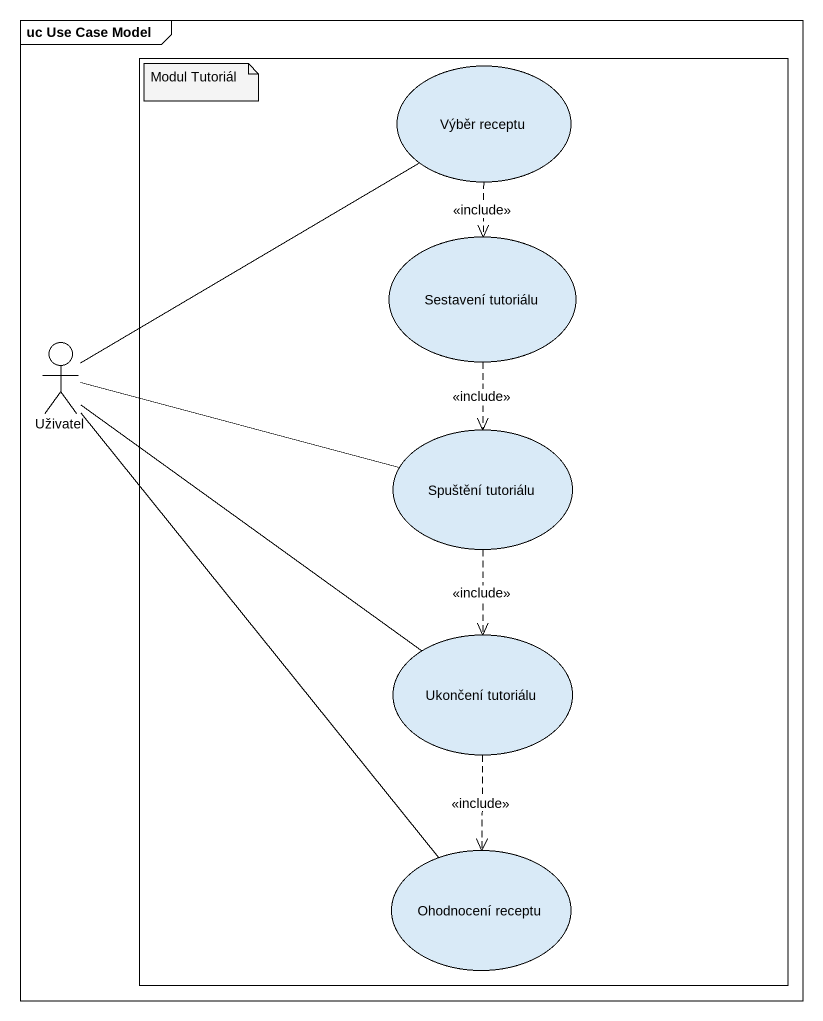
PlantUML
@startuml
mainframe uc Use Case Model
rectangle " " as rectangle1 {
  usecase "Výběr receptu" as Výběr_receptu
  usecase "Sestavení tutoriálu" as Sestavení_tutoriálu
  usecase "Spuštění tutoriálu" as Spuštění_tutoriálu
  usecase "Ukončení tutoriálu" as Ukončení_tutoriálu
  usecase "Ohodnocení receptu" as Ohodnocení_receptu
}
actor Uživatel
Výběr_receptu ..> Sestavení_tutoriálu : <<include>>
Sestavení_tutoriálu ..> Spuštění_tutoriálu : <<include>>
Uživatel -up- Výběr_receptu
Uživatel -right- Spuštění_tutoriálu
Uživatel -- Ukončení_tutoriálu
Uživatel -- Ohodnocení_receptu
Spuštění_tutoriálu ..> Ukončení_tutoriálu : <<include>>
Ukončení_tutoriálu ..> Ohodnocení_receptu : <<include>>
note as N1
  Modul Tutoriál
end note
@enduml
